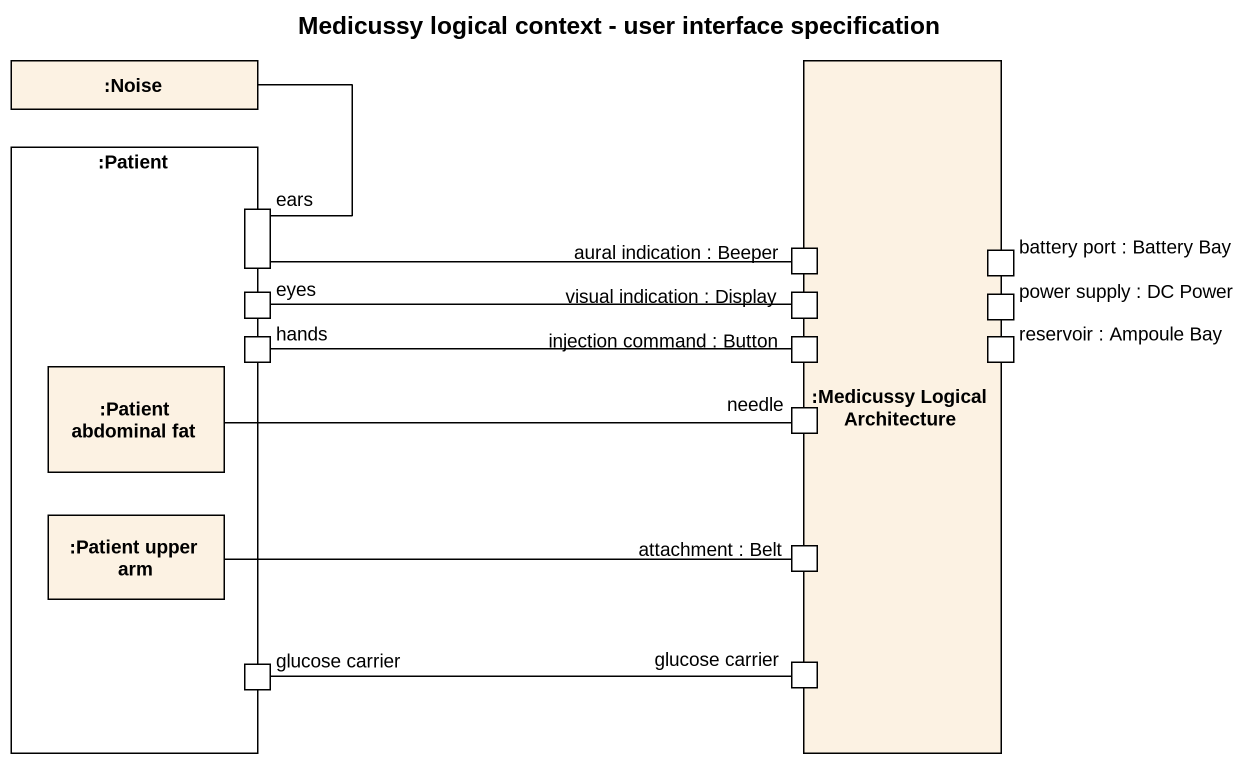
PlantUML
@startuml
title Medicussy logical context - user interface specification
rectangle ":Noise" as Noise
rectangle ":Medicussy Logical Architecture" as Medicussy_Logical {
  port "aural indication : Beeper" as aural_indication_Beeper #FFFFFF
  port "battery port : Battery Bay" as battery_port_Battery_Bay #FFFFFF
  port "visual indication : Display" as visual_indication_Display #FFFFFF
  port "power supply : DC Power" as power_supply_DC_Power #FFFFFF
  port "injection command : Button" as injection_command_Button #FFFFFF
  port needle #FFFFFF
  port "reservoir : Ampoule Bay" as reservoir_Ampoule_Bay #FFFFFF
  port "attachment : Belt" as attachment_Belt #FFFFFF
  port "glucose carrier" as glucose_carrier_2 #FFFFFF
}
rectangle ":Patient" as Patient {
  port ears #FFFFFF
  port eyes #FFFFFF
  rectangle ":Patient abdominal fat" as Patient_abdominal_fat
  port hands #FFFFFF
  rectangle ":Patient upper arm" as Patient_upper_arm
  port "glucose carrier" as glucose_carrier #FFFFFF
}
Noise -- ears
aural_indication_Beeper -left- ears
eyes -right- visual_indication_Display
hands -right- injection_command_Button
needle -left- Patient_abdominal_fat
attachment_Belt -left- Patient_upper_arm
glucose_carrier_2 -left- glucose_carrier
@enduml
